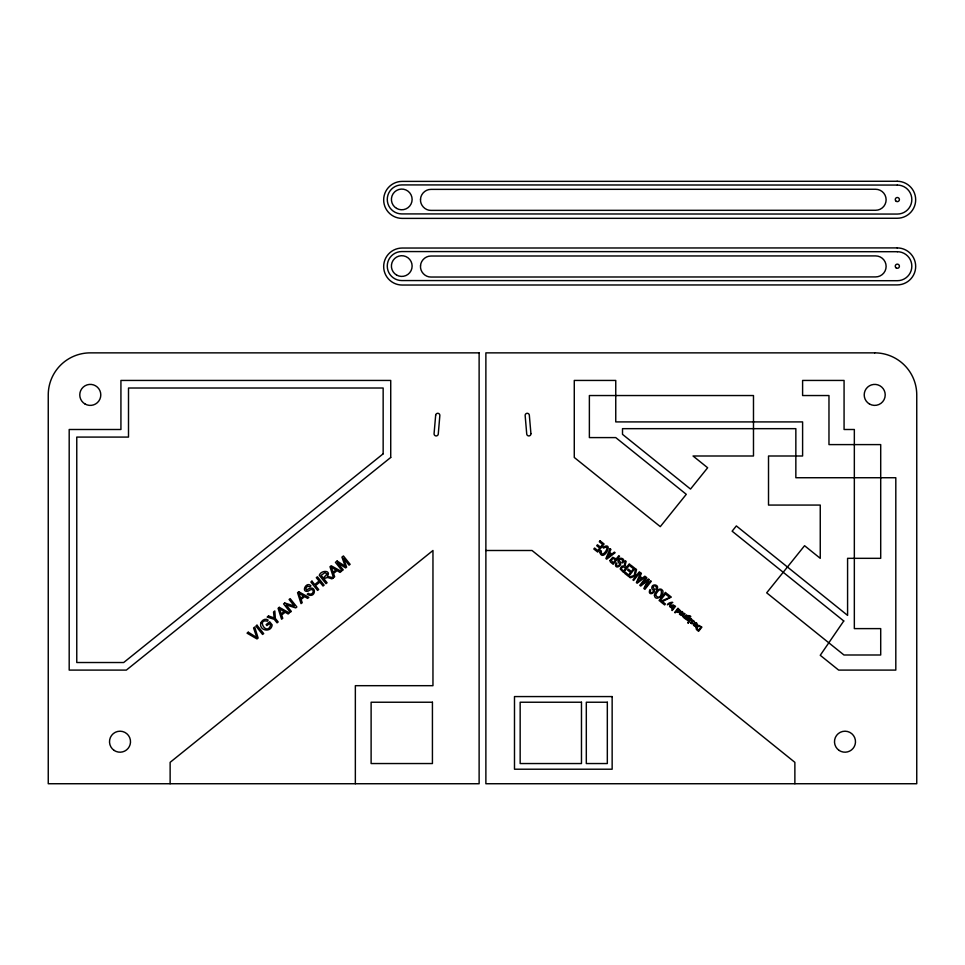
<?xml version="1.0" encoding="UTF-8"?>
<svg xmlns="http://www.w3.org/2000/svg" width="965" height="965" viewBox="0 0 965 965"><rect width="100%" height="100%" fill="white"/><g stroke="black" fill="none" stroke-linecap="round" stroke-linejoin="round"><path stroke-width="1.45" d="M485.878 550.496L532.041 550.496L794.871 762.338L794.871 783.737M333.347 577.758L327.256 576.382C331.888 570.098 321.007 569.857 319.282 575.297L325.977 583.656L327.087 582.776L324.119 579.06L325.398 578.035L327.738 577.504L331.96 578.867L334.65 576.708L333.54 573.439L337.038 570.641L340.042 572.402L341.296 571.389L331.188 565.767L329.994 566.72L333.48 577.649M355.349 783.737L355.349 685.681L432.959 685.681L432.959 550.496L170.13 762.338L170.13 783.737M655.464 594.959C662.497 604.633 664.197 579.29 655.464 594.959M674.318 606.285C672.038 611.714 670.989 603.246 674.318 606.285M682.557 612.859L682.231 613.849L679.963 612.051L679.505 614.331L681.338 615.26L683.099 613.631L682.46 611.665L680.602 611.424L682.557 612.859M696.585 623.945L696.272 624.934L694.004 623.137L693.546 625.417L695.379 626.345L697.14 624.717L696.501 622.751L694.643 622.522L696.585 623.945M619.096 560.484C624.946 565.828 612.847 570.665 616.104 562.897L616.84 563.355C614.693 568.156 622.727 565.599 618.082 561.956C616.9 555.973 626.985 557.891 622.751 562.945L622.003 562.511C624.355 560.291 619.916 557.227 619.096 560.484M652.907 587.19C658.769 592.534 646.659 597.371 649.915 589.603L650.651 590.061C648.504 594.862 656.538 592.305 651.894 588.65C650.712 582.679 660.796 584.597 656.562 589.651L655.814 589.217C658.166 586.997 653.727 583.922 652.907 587.19M599.856 552.426C603.101 563.138 614.946 540.557 602.956 547.264L603.451 548.096C612.691 543.355 600.592 560.894 601.34 550.943L600.435 550.629L599.856 552.426M305.483 588.336L306.653 590.061C317.027 582.365 316.653 599.796 307.22 594.283L308.185 593.354C313.987 597.154 315.676 585.417 308.209 591.123C300.537 593.149 306.17 580.713 310.959 585.839L309.97 586.768L307.57 586.213L305.483 588.336M420.511 199.2C419.98 205.038 425.107 210.563 430.993 210.394L875.617 210.274A10.506 10.506 0 0 0 886.123 199.767A10.506 10.506 0 0 0 875.617 189.261L430.993 189.381C425.601 189.261 420.74 193.844 420.511 199.2M420.511 265.845C419.98 271.684 425.107 277.196 430.993 277.039L875.617 276.919A10.506 10.506 0 0 0 886.123 266.412A10.506 10.506 0 0 0 875.617 255.906L430.993 256.027C425.601 255.906 420.74 260.49 420.511 265.845M610.037 560.52L610.387 561.956L613.173 564.284L619.542 556.214L618.83 555.647L616.237 558.928L612.727 557.3L610.037 560.52M654.427 595.188C654.909 602.208 664.68 595.357 662.774 590.628C660.169 586.31 654.704 591.714 654.427 595.188M686.585 618.674C688.757 622.763 689.782 613.885 686.585 618.674M327.026 574.079L323.347 578.107L321.128 575.333L325.06 572.547L327.026 574.079M694.161 621.52C690.132 617.504 695.258 627.491 690.277 622.377C694.438 626.478 688.708 616.068 694.161 621.52M625.151 565.164L626.43 567.468L629.264 563.886L629.976 564.441L623.595 572.51L620.193 568.976L621.75 566.202L624.283 565.912L625.236 560.701L626.128 561.401L625.151 565.164M611.159 560.243L613.209 562.764L615.489 559.881L613.113 558.361L611.159 560.243M679.324 610.338C676.839 615.646 676.32 606.997 679.324 610.338M435.661 415.276L434.081 433.587A2.099 2.099 0 0 0 435.939 435.915A2.099 2.099 0 0 0 438.267 434.057L439.847 415.517A2.099 2.099 0 0 0 437.881 413.297A2.099 2.099 0 0 0 435.661 415.276M671.145 606.828C670.615 608.975 674.656 608.288 671.688 610.097L672.207 610.495L675.524 606.297L672.991 604.874L671.145 606.828M689.722 618.239L687.961 620.447L685.331 618.987C685.488 613.475 692.882 616.165 690.168 617.009C688.347 614.874 688.021 616.768 689.722 618.239M679.939 610.387C679.553 614.922 675.621 610.194 675.162 612.835L674.644 612.425L677.961 608.227L679.939 610.387M683.22 616.14L684.257 617.178L686.441 614.91L686.947 615.32L684.547 618.36L682.496 616.273L684.475 613.366L684.993 613.776L683.22 616.14M260.707 623.306C259.175 630.917 271.382 632.931 272.154 624.874L269.669 621.774L266.123 624.62L266.907 625.597L269.368 623.631L270.622 625.187C266.774 636.586 256.183 618.324 267.353 621.195L268.137 620.121C265.459 617.829 261.491 620.338 260.707 623.306M679.963 613.294C680.023 616.261 683.775 613.185 679.963 613.294M694.004 624.379C694.064 627.347 697.816 624.271 694.004 624.379M696.127 627.636L696.428 629.53L698.576 631.327L701.905 627.129L698.648 625.284L696.127 627.636M621.424 568.071L621.448 569.217L623.595 571.063L625.706 568.385L623.281 566.732L621.424 568.071M635.585 568.88L634.15 575.538L629.313 577.022L630.278 577.782L636.116 575.9L632.944 579.905L633.655 580.46L640.036 572.39L639.325 571.823L637.117 574.621L635.211 575.212L636.526 569.615L635.585 568.88M696.79 627.877L698.419 630.386L700.952 627.178L698.793 625.959L696.79 627.877M671.399 603.029L670.144 606.985L669.589 606.551L670.687 603.415L667.358 604.79C668.456 601.75 675.898 601.907 671.399 603.029M610.085 548.747L605.911 558.554L606.683 559.157L615.127 552.716L614.367 552.125L611.846 554.091L609.591 552.318L610.905 549.387L610.085 548.747M640.567 572.812L636.393 582.619L637.165 583.234L645.609 576.793L644.849 576.189L642.328 578.168L640.072 576.394L641.387 573.451L640.567 572.812M609.132 553.367L606.985 558.011L610.954 554.803L609.132 553.367M639.614 577.432L637.467 582.088L641.436 578.879L639.614 577.432M649.047 579.519L645.175 587.613L650.603 580.737L651.291 581.28L644.922 589.35L643.848 588.505L647.78 580.387L640.736 586.057L639.783 585.297L646.152 577.227L646.84 577.77L641.508 584.525L648.408 579L649.047 579.519M843.76 620.977L820.25 655.295L838.645 670.096L895.81 670.096L895.81 477.735L795.848 477.735L795.848 428.665L622.509 428.665L622.509 434.346L690.518 489.062L707.647 467.76L693.039 455.999L753.484 455.999L753.484 395.541L589.374 395.541L589.374 437.591L615.754 437.591L686.284 494.321L660.289 526.637L574.271 457.458L574.271 380.439L615.754 380.439L615.754 421.91L802.603 421.91L802.603 455.999L768.514 455.999L768.514 505.069L820.25 505.069L820.25 558.325L804.569 545.707L766.68 592.824L843.965 654.994L880.707 654.994L880.707 628.613L854.339 628.613L854.339 429.497L844.073 429.497L844.073 380.439L802.603 380.439L802.603 395.541L828.971 395.541L828.971 444.6L880.707 444.6L880.707 558.325L847.584 558.325L847.584 615.381L736.355 525.925L732.121 531.184L843.76 620.977M600.073 540.834L599.313 541.787L602.618 544.393L600.447 547.131L597.468 544.779L596.72 545.72L599.699 548.072L597.745 550.557L594.573 548.048L593.813 549.001L597.709 552.064L604.078 543.995L600.073 540.834M625.465 572.438L624.717 573.391L628.601 576.467L634.982 568.397L630.965 565.225L630.217 566.178L633.51 568.783L631.339 571.533L628.372 569.181L627.624 570.122L630.603 572.474L628.649 574.947L625.465 572.438M665.464 592.474L659.095 600.544L659.807 601.111L666.176 593.041L665.464 592.474M661.532 600.93L660.784 601.883L664.632 604.922L665.392 603.969L662.388 601.593L671.314 597.094L667.068 593.74L666.308 594.693L669.746 597.407L661.532 600.93M688.154 622.123L688.202 623.137L688.154 622.123M691.012 618.517L688.6 621.569L689.119 621.967L691.519 618.927L691.012 618.517M383.153 453.827L123.689 662.521L76.766 662.521L76.766 437.085L128.502 437.085L128.502 388.014L383.153 388.014L383.153 453.827M390.729 457.458L126.355 670.096L69.191 670.096L69.191 429.497L120.927 429.497L120.927 380.439L390.729 380.439L390.729 457.458M248.258 632.208L247.052 633.161L256.992 638.926L258.125 638.022L254.7 627.033L253.578 627.938L256.835 637.551L248.258 632.208M256.992 625.211L255.882 626.092L262.577 634.451L263.686 633.571L256.992 625.211M268.499 615.984L267.148 617.069L274.229 619.301L277.076 622.847L278.173 621.955L275.339 618.408L274.82 610.929L273.529 611.955L274.144 617.914L268.499 615.984M279.295 607.335L278.101 608.3L281.587 619.228L282.757 618.288L281.647 615.019L285.145 612.22L288.149 613.969L289.404 612.968L279.295 607.335M284.711 602.992L283.577 603.897L290.284 612.256L291.334 611.412L286.074 604.85L295.724 607.902L296.858 606.985L290.163 598.626L289.102 599.47L294.361 606.032L284.711 602.992M298.752 591.75L297.558 592.703L301.044 603.632L302.214 602.703L301.104 599.434L304.602 596.623L307.606 598.384L308.86 597.371L298.752 591.75M311.972 581.159L310.863 582.04L317.569 590.399L318.667 589.519L315.519 585.574L319.861 582.088L323.022 586.032L324.119 585.152L317.425 576.793L316.315 577.673L319.065 581.099L314.723 584.585L311.972 581.159M337.111 561.015L335.446 562.342L342.153 570.701L343.214 569.857L337.509 562.728L345.627 567.915L346.628 567.118L343.456 558.168L349.065 565.164L350.126 564.32L343.431 555.961L341.936 557.143L345.217 566.274L337.111 561.015M284.084 611.593L281.249 613.861L279.38 608.722L284.084 611.593M303.541 596.008L300.706 598.276L298.836 593.137L303.541 596.008M335.977 570.013L333.142 572.293L331.272 567.143L335.977 570.013M897.173 181.263L402.164 181.396A18.492 18.492 0 0 0 383.672 199.9A18.492 18.492 0 0 0 402.176 218.392L897.185 218.259A18.492 18.492 0 0 0 915.676 199.755A18.492 18.492 0 0 0 897.173 181.263M897.329 185.063L401.766 184.918A14.499 14.499 0 0 0 387.267 199.417A14.499 14.499 0 0 0 401.766 213.916L897.317 214.061A14.499 14.499 0 0 0 911.828 199.574A14.499 14.499 0 0 0 897.329 185.063M897.173 247.909L402.164 248.041A18.492 18.492 0 0 0 383.672 266.545A18.492 18.492 0 0 0 402.176 285.037L897.185 284.904A18.492 18.492 0 0 0 915.676 266.4A18.492 18.492 0 0 0 897.173 247.909M897.329 251.708L401.766 251.563A14.499 14.499 0 0 0 387.267 266.063A14.499 14.499 0 0 0 401.766 280.562L897.317 280.706A14.499 14.499 0 0 0 911.828 266.207A14.499 14.499 0 0 0 897.329 251.708M479.123 352.864L90.288 352.864A42.038 42.038 0 0 0 48.25 394.902L48.25 783.737L479.123 783.737L479.123 352.864M874.712 352.864L485.878 352.864L485.878 783.737L916.75 783.737L916.75 394.902A42.038 42.038 0 0 0 874.712 352.864M612.148 696.573L514.49 696.573L514.49 769.214L612.148 769.214L612.148 696.573M432.429 702.231L371.115 702.231L371.115 763.544L432.429 763.544L432.429 702.231M581.473 702.231L520.159 702.231L520.159 763.544L581.473 763.544L581.473 702.231M607.323 702.231L586.31 702.231L586.31 763.544L607.323 763.544L607.323 702.231M530.919 433.587L529.339 415.276A2.099 2.099 0 0 0 527.119 413.297A2.099 2.099 0 0 0 525.153 415.517L526.733 434.057A2.099 2.099 0 0 0 529.061 435.915A2.099 2.099 0 0 0 530.919 433.587M114.172 750.432A10.506 10.506 0 0 0 130.492 742.387A10.506 10.506 0 0 0 115.366 732.278A10.506 10.506 0 0 0 114.172 750.432M85.029 403.997A10.506 10.506 0 0 0 100.794 394.902A10.506 10.506 0 0 0 85.029 385.795A10.506 10.506 0 0 0 85.029 403.997M839.152 750.432A10.506 10.506 0 0 0 855.473 742.387A10.506 10.506 0 0 0 840.346 732.278A10.506 10.506 0 0 0 839.152 750.432M869.465 403.997A10.506 10.506 0 0 0 885.219 394.902A10.506 10.506 0 0 0 869.465 385.795A10.506 10.506 0 0 0 869.465 403.997M396.579 208.392A10.362 10.362 0 0 0 412.127 199.429A10.362 10.362 0 0 0 396.591 190.455A10.362 10.362 0 0 0 396.579 208.392M896.292 201.359A2.075 2.075 0 0 0 899.404 199.562A2.075 2.075 0 0 0 896.292 197.777A2.075 2.075 0 0 0 896.292 201.359M396.579 275.037A10.362 10.362 0 0 0 412.127 266.063A10.362 10.362 0 0 0 396.591 257.088A10.362 10.362 0 0 0 396.579 275.037M896.292 268.005A2.075 2.075 0 0 0 899.404 266.207A2.075 2.075 0 0 0 896.292 264.41A2.075 2.075 0 0 0 896.292 268.005"/></g></svg>
